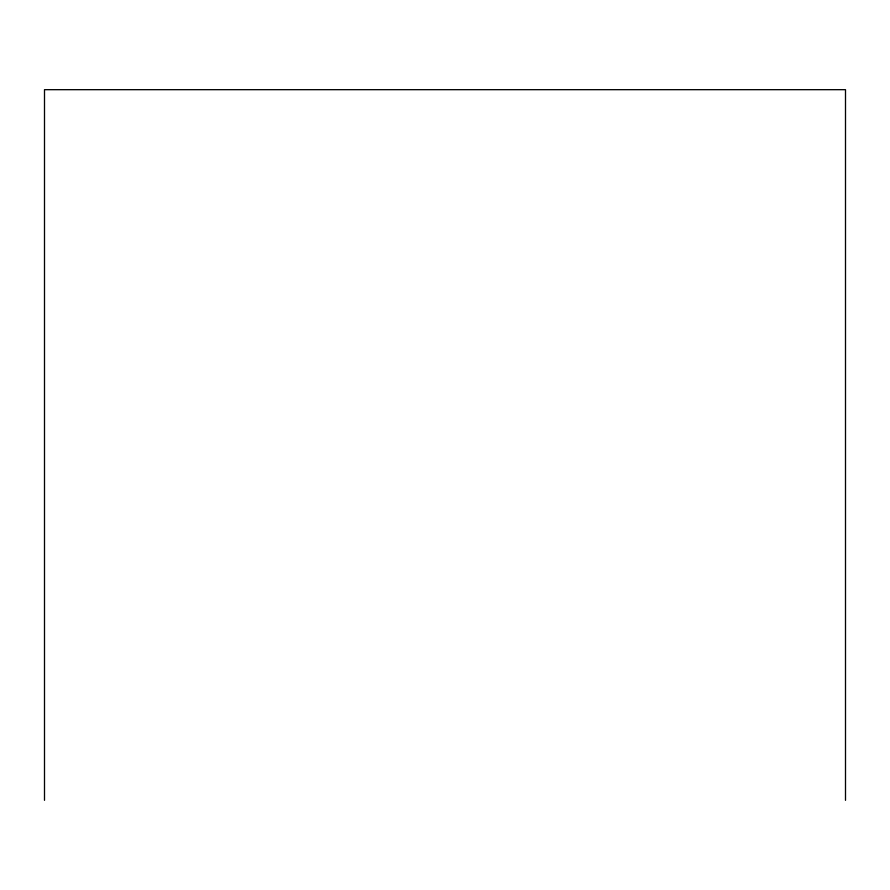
<?xml version="1.0" encoding="UTF-8"?>
<svg xmlns="http://www.w3.org/2000/svg" width="890" height="890" viewBox="0 0 890 890"><rect width="100%" height="100%" fill="white"/><g stroke="black" fill="none" stroke-linecap="round" stroke-linejoin="round"><path stroke-width="1.33" d="M845.5 800.321L845.5 89.679L44.5 89.679L44.5 800.321"/></g></svg>
